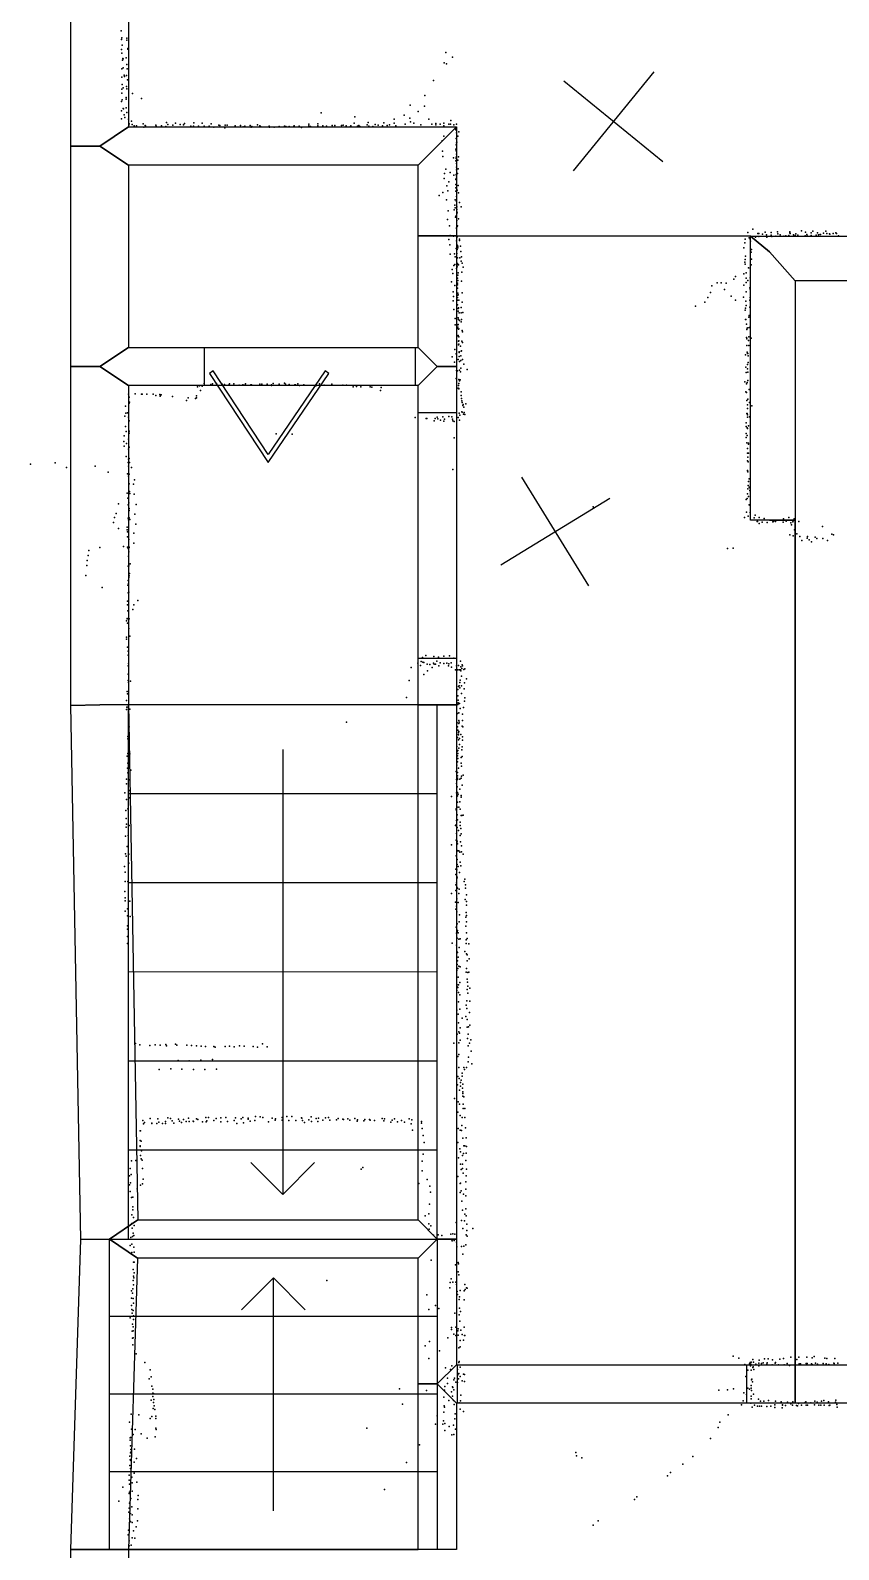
# Model space of a CAD drawing. Header units: millimetres. Extents: x 2474 to 15491, y -22850 to -4865.
# Drawn here: x 6747 to 9280, y -14388 to -9627 of the extents above; entities that cross this region are included whole.
import ezdxf

# ---------------------------------------------------------------- set-up
doc = ezdxf.new("R2010")
doc.units = ezdxf.units.MM
for name, color, linetype in [('DOORS', 7, 'Continuous'), ('P', 9, 'Continuous'), ('PANOS', 10, 'Continuous'), ('ROOMS', 1, 'Continuous'), ('STRUCTS', 4, 'Continuous'), ('WALLS', 3, 'Continuous')]:
    doc.layers.add(name, color=color, linetype=linetype)

# ---------------------------------------------------------------- blocks, each defined once
blk = doc.blocks.new('6-Fold_45')
for points in [[(-448.711, 30.7003), (-185.69, 430.228)], [(-185.69, 430.228), (86.3057, 31.1105), (69.7786, 19.8475)], [(-185.403, 394.293), (-432.006, 19.7029), (-448.711, 30.7003)], [(69.7786, 19.8475), (-185.403, 394.293)]]:
    blk.add_lwpolyline(points)

msp = doc.modelspace()

# ---------------------------------------------------------------- linework, layer by layer
at = {"layer": 'DOORS'}
for points in [[(7952.2, -10740.3), (7292.2, -10740.3), (7292.2, -10620.3), (7952.2, -10620.3), (7952.2, -10740.3)], [(7961.9, -11595), (7961.9, -10824.9), (8081.9, -10824.9), (8081.9, -11595), (7961.9, -11595)], [(8991, -13928.8), (8085.7, -13928.8), (8085.7, -13808.8), (8991, -13808.8), (8991, -13928.8)]]:
    msp.add_lwpolyline(points, dxfattribs=at)
at = {"layer": 'P'}
for p in [(7031, -9628), (7033, -9656), (7034, -9650), (7049, -9651), (7049, -9658), (7032, -9687), (7034, -9698), (7035, -9673), (7052, -9684), (7052, -9686), (8049, -9696), (8070, -9711), (7034, -9747), (7036, -9720), (7037, -9715), (7038, -9716), (7038, -9744), (7047, -9713), (7049, -9734), (7050, -9748), (8044, -9729), (8051, -9732), (7034, -9774), (7035, -9797), (7038, -9807), (7041, -9767), (7042, -9772), (7048, -9768), (7048, -9803), (7051, -9782), (8010, -9784), (7033, -9850), (7034, -9811), (7034, -9824), (7035, -9845), (7047, -9837), (7047, -9843), (7049, -9810), (7067, -9825), (7095, -9840), (7983, -9831), (7033, -9879), (7038, -9872), (7039, -9873), (7041, -9892), (7043, -9900), (7047, -9870), (7049, -9884), (7658, -9885), (7764, -9898), (7918, -9893), (7936, -9902), (7937, -9861), (7962, -9881), (7982, -9864), (7033, -9904), (7054, -9905), (7055, -9924), (7056, -9920), (7064, -9912), (7066, -9922), (7072, -9926), (7079, -9926), (7100, -9920), (7102, -9930), (7107, -9925), (7108, -9926), (7140, -9924), (7141, -9927), (7158, -9926), (7171, -9928), (7174, -9916), (7178, -9922), (7193, -9924), (7202, -9918), (7216, -9922), (7227, -9923), (7230, -9919), (7250, -9927), (7258, -9927), (7259, -9917), (7274, -9927), (7285, -9918), (7291, -9927), (7307, -9927), (7313, -9920), (7322, -9930), (7337, -9924), (7341, -9925), (7356, -9932), (7357, -9924), (7364, -9924), (7389, -9926), (7389, -9927), (7405, -9925), (7414, -9929), (7419, -9927), (7436, -9925), (7439, -9930), (7441, -9928), (7459, -9923), (7466, -9926), (7468, -9928), (7495, -9927), (7496, -9930), (7511, -9930), (7527, -9928), (7543, -9927), (7547, -9928), (7558, -9928), (7573, -9927), (7574, -9926), (7589, -9927), (7596, -9931), (7619, -9921), (7619, -9926), (7625, -9928), (7648, -9920), (7648, -9926), (7649, -9929), (7663, -9926), (7675, -9927), (7693, -9925), (7701, -9925), (7722, -9925), (7727, -9924), (7736, -9926), (7750, -9928), (7751, -9926), (7762, -9918), (7772, -9927), (7776, -9925), (7779, -9928), (7802, -9923), (7805, -9916), (7807, -9927), (7820, -9928), (7827, -9922), (7837, -9924), (7850, -9926), (7854, -9917), (7865, -9925), (7872, -9923), (7887, -9905), (7887, -9918), (7892, -9926), (7921, -9921), (7938, -9914), (7949, -9918), (7970, -9923), (7996, -9905), (8005, -9921), (8017, -9919), (8017, -9923), (8031, -9921), (8042, -9918), (8042, -9926), (8058, -9921), (8063, -9921), (8064, -9909), (8074, -9923), (8078, -9936), (8080, -9938), (8081, -9940), (8082, -9921), (8082, -9948), (8089, -9945), (8037, -9973), (8042, -9959), (8081, -9966), (8081, -9966), (8081, -9986), (8082, -9979), (8083, -9977), (8086, -9959), (8038, -10006), (8039, -10022), (8073, -10026), (8080, -9999), (8080, -10036), (8081, -10003), (8081, -10024), (8081, -10029), (8082, -10007), (8082, -10015), (8082, -10044), (8086, -10034), (8088, -10023), (8044, -10091), (8045, -10075), (8049, -10062), (8062, -10072), (8074, -10081), (8081, -10079), (8081, -10091), (8082, -10056), (8082, -10064), (8082, -10083), (8083, -10062), (8085, -10075), (8087, -10061), (8039, -10135), (8052, -10114), (8055, -10130), (8058, -10102), (8080, -10094), (8080, -10110), (8080, -10120), (8080, -10131), (8082, -10131), (8084, -10128), (8087, -10113), (8088, -10136), (8028, -10144), (8051, -10158), (8077, -10175), (8078, -10158), (8078, -10183), (8082, -10148), (8082, -10161), (8082, -10163), (8083, -10180), (8083, -10188), (8092, -10166), (8097, -10180), (8054, -10220), (8056, -10192), (8075, -10189), (8079, -10212), (8080, -10209), (8083, -10196), (8083, -10223), (8084, -10199), (8088, -10218), (8058, -10282), (8060, -10239), (8062, -10270), (8073, -10272), (8082, -10246), (8082, -10248), (8083, -10276), (8084, -10242), (8084, -10273), (8085, -10239), (8092, -10281), (8987, -10281), (8995, -10260), (8999, -10277), (9002, -10281), (9011, -10250), (9019, -10275), (9026, -10264), (9030, -10264), (9030, -10273), (9041, -10266), (9049, -10259), (9054, -10268), (9055, -10275), (9068, -10260), (9068, -10269), (9070, -10273), (9083, -10272), (9088, -10258), (9089, -10265), (9096, -10268), (9108, -10272), (9114, -10271), (9124, -10270), (9127, -10258), (9127, -10261), (9128, -10264), (9138, -10268), (9143, -10270), (9145, -10265), (9152, -10269), (9163, -10255), (9175, -10271), (9176, -10259), (9180, -10267), (9181, -10271), (9194, -10261), (9194, -10270), (9199, -10256), (9209, -10269), (9213, -10261), (9216, -10268), (9222, -10267), (9223, -10267), (9232, -10262), (9239, -10256), (9243, -10264), (9251, -10265), (9252, -10266), (9262, -10264), (9271, -10261), (9273, -10264), (9279, -10271), (8061, -10299), (8062, -10328), (8076, -10327), (8081, -10311), (8082, -10287), (8083, -10326), (8084, -10300), (8084, -10314), (8086, -10303), (8086, -10308), (8092, -10285), (8095, -10303), (8096, -10320), (8983, -10308), (8986, -10293), (9003, -10288), (9005, -10322), (9007, -10314), (8069, -10376), (8074, -10364), (8077, -10361), (8078, -10337), (8082, -10373), (8084, -10368), (8085, -10340), (8085, -10357), (8086, -10362), (8088, -10362), (8093, -10340), (8097, -10350), (8098, -10337), (8100, -10356), (8103, -10369), (8986, -10353), (8987, -10345), (8987, -10360), (8988, -10335), (8997, -10371), (9002, -10372), (9005, -10362), (9007, -10344), (8067, -10415), (8071, -10389), (8077, -10426), (8085, -10404), (8085, -10411), (8085, -10419), (8085, -10424), (8086, -10394), (8086, -10411), (8087, -10387), (8098, -10413), (8099, -10385), (8899, -10418), (8912, -10418), (8927, -10419), (8951, -10407), (8956, -10398), (8982, -10390), (8982, -10425), (8990, -10387), (8990, -10403), (8990, -10417), (8995, -10411), (9002, -10402), (8072, -10446), (8073, -10461), (8085, -10435), (8085, -10464), (8085, -10472), (8086, -10450), (8086, -10457), (8087, -10456), (8089, -10472), (8100, -10449), (8870, -10464), (8878, -10448), (8882, -10427), (8922, -10439), (8943, -10460), (8956, -10472), (8981, -10463), (8990, -10446), (9001, -10434), (9001, -10472), (9002, -10438), (9002, -10464), (8072, -10474), (8074, -10502), (8085, -10487), (8087, -10499), (8087, -10507), (8088, -10496), (8088, -10498), (8091, -10512), (8097, -10495), (8097, -10512), (8100, -10479), (8102, -10511), (8831, -10491), (8860, -10479), (8987, -10504), (8988, -10497), (8989, -10476), (8990, -10489), (8999, -10520), (9001, -10494), (8078, -10530), (8078, -10550), (8084, -10560), (8086, -10550), (8086, -10557), (8087, -10528), (8087, -10549), (8088, -10533), (8088, -10563), (8089, -10562), (8092, -10536), (8097, -10540), (8098, -10533), (8100, -10567), (8988, -10533), (8989, -10533), (8991, -10548), (8992, -10564), (8993, -10560), (8995, -10559), (8998, -10526), (9000, -10558), (8083, -10586), (8087, -10583), (8088, -10601), (8088, -10612), (8089, -10600), (8089, -10610), (8090, -10587), (8099, -10601), (8101, -10572), (8101, -10605), (8991, -10589), (8992, -10594), (8992, -10615), (8997, -10599), (8998, -10587), (8998, -10614), (9005, -10592), (8069, -10650), (8077, -10627), (8081, -10641), (8087, -10658), (8091, -10634), (8091, -10636), (8091, -10649), (8095, -10617), (8096, -10647), (8096, -10662), (8097, -10632), (8098, -10631), (8101, -10658), (8988, -10644), (8993, -10635), (8994, -10640), (8995, -10640), (8996, -10647), (8076, -10667), (8082, -10693), (8085, -10694), (8092, -10665), (8092, -10692), (8095, -10697), (8096, -10686), (8105, -10673), (8116, -10690), (8989, -10682), (8990, -10699), (8994, -10674), (8994, -10688), (8995, -10698), (8996, -10668), (7271, -10744), (7277, -10741), (7280, -10756), (7285, -10742), (7291, -10734), (7312, -10737), (7318, -10735), (7330, -10734), (7348, -10736), (7355, -10737), (7370, -10737), (7371, -10735), (7385, -10735), (7401, -10739), (7413, -10738), (7417, -10739), (7421, -10735), (7438, -10738), (7440, -10738), (7466, -10736), (7472, -10736), (7489, -10736), (7502, -10738), (7502, -10740), (7508, -10734), (7527, -10736), (7543, -10733), (7546, -10736), (7558, -10737), (7576, -10738), (7578, -10738), (7585, -10735), (7590, -10740), (7604, -10738), (7641, -10741), (7653, -10735), (7668, -10739), (7692, -10736), (7726, -10739), (7738, -10739), (7758, -10744), (7769, -10743), (7782, -10744), (7812, -10744), (7817, -10745), (7844, -10756), (7846, -10746), (8081, -10718), (8087, -10748), (8088, -10740), (8089, -10749), (8090, -10721), (8090, -10734), (8090, -10750), (8092, -10725), (8094, -10722), (8986, -10728), (8991, -10735), (8993, -10730), (8995, -10724), (8999, -10752), (7045, -10805), (7054, -10767), (7056, -10776), (7057, -10795), (7058, -10792), (7075, -10766), (7095, -10767), (7097, -10767), (7112, -10767), (7132, -10767), (7140, -10771), (7153, -10768), (7154, -10773), (7157, -10769), (7192, -10774), (7236, -10787), (7241, -10779), (7264, -10781), (7267, -10772), (7268, -10778), (8097, -10760), (8097, -10771), (8098, -10781), (8099, -10788), (8100, -10793), (8102, -10802), (8103, -10799), (8111, -10797), (8989, -10760), (8991, -10762), (8992, -10787), (8994, -10800), (8995, -10783), (9000, -10793), (9008, -10804), (7043, -10836), (7046, -10827), (7051, -10825), (7054, -10839), (7056, -10851), (7953, -10840), (7987, -10843), (7989, -10843), (8012, -10851), (8015, -10843), (8022, -10839), (8024, -10844), (8032, -10848), (8039, -10838), (8043, -10852), (8045, -10845), (8058, -10837), (8068, -10838), (8070, -10845), (8071, -10851), (8075, -10853), (8087, -10840), (8091, -10827), (8092, -10848), (8093, -10833), (8099, -10822), (8100, -10823), (8104, -10830), (8105, -10808), (8106, -10824), (8108, -10831), (8992, -10828), (8993, -10828), (8994, -10812), (8994, -10832), (8994, -10839), (9000, -10838), (7041, -10898), (7045, -10868), (7047, -10884), (7056, -10883), (7057, -10889), (7517, -10891), (7567, -10892), (8990, -10857), (8990, -10868), (8990, -10890), (8993, -10872), (8993, -10896), (8994, -10875), (8997, -10866), (7040, -10915), (7041, -10930), (7048, -10922), (7054, -10908), (7054, -10939), (7056, -10933), (8075, -10904), (8990, -10903), (8992, -10920), (8994, -10937), (8997, -10921), (8997, -10924), (6747, -10986), (6825, -10982), (6860, -10997), (6950, -10993), (7047, -10962), (7053, -10981), (7054, -10971), (7054, -10993), (7057, -10969), (7058, -10981), (7064, -10997), (8994, -10952), (8994, -10976), (8995, -10964), (8996, -10979), (8997, -10952), (6991, -11011), (7051, -11017), (7054, -11024), (7056, -11018), (7073, -11035), (8071, -11003), (8994, -11006), (8994, -11007), (8995, -11010), (8997, -11041), (8999, -11032), (7050, -11077), (7056, -11048), (7058, -11072), (7059, -11078), (7070, -11049), (7072, -11080), (8994, -11079), (8995, -11064), (8996, -11053), (8997, -11088), (8999, -11058), (9001, -11060), (9001, -11069), (7023, -11111), (7052, -11093), (7053, -11114), (7055, -11108), (7056, -11125), (7056, -11132), (7078, -11113), (8510, -11120), (8990, -11097), (8991, -11137), (8993, -11094), (8999, -11114), (9002, -11116), (9002, -11138), (7007, -11169), (7011, -11154), (7016, -11141), (7050, -11184), (7053, -11156), (7054, -11161), (7057, -11155), (7059, -11160), (7074, -11143), (7077, -11174), (8985, -11154), (8996, -11149), (9015, -11155), (9018, -11146), (9024, -11166), (9025, -11166), (9031, -11153), (9031, -11172), (9040, -11168), (9046, -11157), (9046, -11161), (9056, -11169), (9073, -11167), (9075, -11166), (9082, -11166), (9106, -11168), (9107, -11158), (9115, -11165), (9124, -11154), (9130, -11170), (9132, -11176), (9136, -11167), (9138, -11163), (9140, -11158), (9155, -11166), (9229, -11182), (7023, -11188), (7050, -11192), (7051, -11198), (7051, -11214), (7055, -11222), (7071, -11203), (7071, -11234), (9127, -11208), (9137, -11211), (9141, -11192), (9149, -11205), (9158, -11213), (9164, -11226), (9181, -11218), (9182, -11213), (9187, -11223), (9195, -11230), (9206, -11215), (9211, -11219), (9230, -11219), (9245, -11226), (9258, -11206), (9264, -11208), (6928, -11273), (6930, -11257), (6965, -11248), (7039, -11244), (7051, -11246), (7053, -11251), (7054, -11275), (7054, -11276), (7055, -11261), (7056, -11246), (7057, -11248), (8931, -11251), (8949, -11250), (6924, -11304), (6925, -11288), (7053, -11306), (7055, -11300), (7055, -11305), (7058, -11329), (7060, -11299), (6921, -11335), (6972, -11373), (7052, -11366), (7053, -11351), (7054, -11360), (7055, -11342), (7056, -11336), (7051, -11416), (7053, -11390), (7055, -11387), (7084, -11414), (7050, -11470), (7050, -11471), (7051, -11427), (7052, -11446), (7056, -11471), (7068, -11442), (7071, -11427), (7048, -11477), (7051, -11485), (7055, -11501), (7048, -11529), (7048, -11535), (7051, -11560), (7059, -11525), (7053, -11572), (7053, -11585), (7054, -11611), (7961, -11610), (7971, -11605), (7976, -11592), (7977, -11607), (7980, -11608), (7986, -11586), (7990, -11613), (7999, -11614), (8010, -11610), (8011, -11589), (8012, -11613), (8016, -11613), (8021, -11604), (8026, -11591), (8031, -11609), (8042, -11611), (8043, -11588), (8052, -11610), (8058, -11612), (8060, -11587), (8065, -11609), (8074, -11594), (8095, -11604), (8100, -11615), (7053, -11618), (7053, -11644), (7053, -11664), (7934, -11664), (7940, -11624), (7969, -11617), (7980, -11645), (7991, -11634), (8006, -11624), (8027, -11618), (8057, -11618), (8067, -11622), (8079, -11631), (8082, -11618), (8086, -11631), (8088, -11617), (8092, -11631), (8094, -11663), (8095, -11631), (8096, -11621), (8096, -11634), (8098, -11651), (8099, -11627), (8101, -11618), (8105, -11630), (8108, -11628), (8114, -11659), (7050, -11699), (7051, -11706), (7054, -11671), (7061, -11666), (8086, -11692), (8088, -11683), (8091, -11681), (8093, -11671), (8093, -11687), (8098, -11681), (8098, -11705), (8106, -11690), (8107, -11672), (7048, -11727), (7048, -11755), (7049, -11748), (7059, -11754), (7926, -11718), (8086, -11712), (8086, -11739), (8087, -11726), (8087, -11734), (8091, -11736), (8092, -11736), (8094, -11752), (8104, -11749), (8107, -11729), (8108, -11719), (7054, -11802), (7055, -11780), (7738, -11795), (8084, -11797), (8085, -11768), (8090, -11766), (8090, -11790), (8090, -11799), (8091, -11795), (8101, -11770), (8101, -11790), (7052, -11840), (7052, -11847), (7056, -11809), (8083, -11834), (8085, -11809), (8085, -11843), (8086, -11820), (8088, -11828), (8088, -11835), (8088, -11850), (8090, -11824), (8092, -11846), (8096, -11834), (8100, -11807), (8101, -11841), (8101, -11851), (8102, -11810), (7050, -11901), (7052, -11893), (7056, -11868), (7059, -11894), (8083, -11871), (8084, -11886), (8085, -11900), (8086, -11884), (8086, -11893), (8089, -11876), (8092, -11865), (8099, -11882), (8100, -11872), (8100, -11902), (7051, -11939), (7052, -11923), (7062, -11945), (8081, -11949), (8083, -11930), (8085, -11919), (8086, -11909), (8088, -11939), (8097, -11906), (8097, -11923), (8098, -11933), (7048, -11973), (7048, -11988), (7052, -11954), (7058, -11976), (8082, -11975), (8082, -11987), (8084, -11997), (8085, -11953), (8085, -11963), (8085, -11970), (8085, -11974), (8093, -11973), (8097, -11970), (8098, -11964), (8100, -11992), (8103, -11961), (7043, -12016), (7048, -12037), (7056, -12009), (7057, -12032), (8067, -12028), (8082, -12016), (8083, -12028), (8085, -12015), (8085, -12026), (8087, -12021), (8093, -12005), (8097, -12025), (8097, -12030), (7046, -12072), (7052, -12066), (8081, -12066), (8081, -12070), (8084, -12061), (8084, -12085), (8085, -12046), (8089, -12061), (8093, -12045), (8094, -12067), (8097, -12087), (8099, -12087), (8103, -12086), (7047, -12097), (7047, -12124), (7048, -12114), (7056, -12119), (8079, -12119), (8081, -12117), (8082, -12103), (8084, -12125), (8085, -12101), (8088, -12134), (8094, -12108), (8094, -12119), (8096, -12128), (7045, -12152), (7050, -12185), (7053, -12150), (8067, -12179), (8081, -12165), (8082, -12144), (8083, -12166), (8084, -12170), (8085, -12176), (8094, -12150), (8095, -12170), (8097, -12145), (8098, -12182), (7045, -12207), (7047, -12215), (7055, -12209), (8081, -12214), (8083, -12196), (8084, -12225), (8086, -12198), (8089, -12198), (8093, -12202), (8094, -12234), (8098, -12201), (8103, -12208), (7042, -12247), (7044, -12265), (7055, -12237), (8080, -12255), (8080, -12272), (8083, -12258), (8083, -12278), (8084, -12241), (8087, -12247), (8092, -12266), (8096, -12245), (7043, -12325), (7044, -12294), (7052, -12294), (8080, -12305), (8080, -12322), (8082, -12298), (8083, -12312), (8084, -12283), (8085, -12315), (8091, -12318), (8106, -12294), (8108, -12287), (8110, -12305), (8110, -12315), (7044, -12345), (7044, -12355), (7059, -12356), (8067, -12332), (8079, -12359), (8082, -12371), (8083, -12349), (8087, -12360), (8089, -12332), (8109, -12351), (8113, -12357), (8113, -12368), (8114, -12336), (7044, -12387), (7051, -12380), (7051, -12402), (7060, -12404), (8080, -12381), (8083, -12389), (8091, -12421), (8092, -12399), (8111, -12406), (8112, -12391), (8114, -12401), (8114, -12421), (7051, -12433), (7051, -12444), (7051, -12467), (8081, -12437), (8082, -12456), (8084, -12427), (8084, -12451), (8084, -12472), (8085, -12448), (8087, -12455), (8111, -12434), (8113, -12455), (8116, -12473), (7051, -12488), (8069, -12487), (8082, -12494), (8083, -12514), (8085, -12517), (8090, -12475), (8091, -12501), (8094, -12474), (8108, -12513), (8112, -12477), (8112, -12488), (8113, -12521), (8121, -12490), (8084, -12554), (8085, -12543), (8086, -12567), (8087, -12531), (8089, -12560), (8094, -12562), (8113, -12567), (8116, -12524), (8116, -12543), (8122, -12537), (8083, -12573), (8087, -12594), (8093, -12611), (8112, -12578), (8116, -12600), (8117, -12610), (8118, -12579), (8121, -12578), (8083, -12636), (8084, -12624), (8086, -12626), (8087, -12618), (8088, -12618), (8088, -12642), (8093, -12649), (8116, -12633), (8118, -12622), (8118, -12644), (8124, -12628), (8083, -12697), (8087, -12710), (8088, -12671), (8093, -12694), (8112, -12682), (8115, -12668), (8115, -12692), (8123, -12705), (8124, -12669), (8088, -12737), (8094, -12753), (8100, -12722), (8111, -12717), (8116, -12727), (8116, -12751), (8120, -12750), (8124, -12744), (7076, -12802), (7090, -12806), (7138, -12806), (7171, -12805), (7202, -12804), (7474, -12803), (8074, -12801), (8084, -12773), (8089, -12765), (8090, -12800), (8092, -12769), (8094, -12791), (8117, -12786), (8119, -12773), (8123, -12801), (8127, -12790), (7121, -12808), (7154, -12807), (7174, -12809), (7206, -12807), (7237, -12807), (7252, -12808), (7267, -12809), (7281, -12854), (7282, -12810), (7296, -12811), (7318, -12852), (7322, -12811), (7326, -12813), (7357, -12811), (7371, -12810), (7386, -12812), (7402, -12809), (7417, -12810), (7445, -12811), (7459, -12813), (7489, -12812), (8086, -12843), (8090, -12836), (8119, -12809), (8120, -12845), (8128, -12826), (7151, -12883), (7187, -12881), (7210, -12855), (7222, -12882), (7244, -12856), (7258, -12883), (7294, -12883), (7330, -12882), (8089, -12877), (8100, -12895), (8105, -12877), (8107, -12883), (8114, -12877), (8119, -12859), (8130, -12866), (8085, -12931), (8086, -12905), (8091, -12912), (8092, -12948), (8095, -12924), (8095, -12936), (8097, -12917), (8100, -12904), (8101, -12942), (8102, -12929), (8076, -12974), (8087, -12985), (8092, -12992), (8102, -12953), (8102, -12959), (8102, -12967), (8103, -12992), (8105, -12969), (7099, -13043), (7122, -13037), (7146, -13038), (7178, -13035), (7186, -13037), (7191, -13044), (7211, -13039), (7227, -13040), (7242, -13036), (7267, -13038), (7272, -13040), (7297, -13034), (7300, -13044), (7305, -13034), (7322, -13043), (7329, -13037), (7344, -13035), (7359, -13034), (7386, -13043), (7390, -13035), (7407, -13038), (7413, -13034), (7429, -13036), (7429, -13039), (7450, -13043), (7452, -13031), (7467, -13032), (7475, -13034), (7505, -13036), (7514, -13042), (7515, -13038), (7536, -13034), (7536, -13042), (7551, -13031), (7557, -13043), (7566, -13031), (7579, -13043), (7597, -13035), (7598, -13036), (7600, -13043), (7620, -13041), (7627, -13032), (7642, -13037), (7650, -13036), (7663, -13042), (7672, -13035), (7681, -13034), (7685, -13042), (7706, -13041), (7711, -13037), (7726, -13039), (7728, -13040), (7742, -13038), (7748, -13042), (7764, -13037), (7772, -13041), (7792, -13044), (7795, -13040), (7810, -13040), (7812, -13042), (7825, -13043), (7849, -13037), (7855, -13044), (7857, -13038), (7881, -13042), (7888, -13038), (7910, -13043), (7934, -13038), (7942, -13041), (8086, -13017), (8094, -13027), (8100, -13034), (8103, -13005), (8108, -13005), (8108, -13034), (7091, -13075), (7092, -13075), (7101, -13054), (7105, -13049), (7128, -13051), (7128, -13052), (7143, -13053), (7149, -13048), (7161, -13053), (7170, -13046), (7170, -13053), (7196, -13051), (7214, -13045), (7221, -13049), (7235, -13046), (7245, -13046), (7257, -13045), (7258, -13046), (7286, -13047), (7298, -13047), (7344, -13047), (7365, -13046), (7394, -13053), (7415, -13050), (7436, -13045), (7493, -13047), (7606, -13049), (7628, -13046), (7648, -13046), (7771, -13045), (7876, -13048), (7897, -13047), (7919, -13048), (7940, -13054), (7944, -13073), (7972, -13046), (7972, -13051), (7975, -13068), (7978, -13090), (8087, -13068), (8094, -13073), (8098, -13074), (8099, -13059), (8110, -13066), (7091, -13106), (7091, -13122), (7091, -13125), (7094, -13108), (7095, -13138), (7981, -13112), (8086, -13112), (8093, -13132), (8102, -13098), (8105, -13123), (8108, -13123), (8112, -13097), (8113, -13125), (7064, -13169), (7077, -13168), (7092, -13153), (7094, -13163), (7097, -13167), (7975, -13171), (7978, -13149), (8088, -13160), (8095, -13141), (8095, -13180), (8101, -13153), (8101, -13180), (8104, -13147), (8111, -13168), (8112, -13146), (7058, -13216), (7060, -13194), (7063, -13212), (7098, -13194), (7100, -13227), (7783, -13196), (7789, -13190), (7975, -13201), (7990, -13228), (8086, -13219), (8097, -13197), (8101, -13194), (8103, -13208), (8111, -13235), (8112, -13216), (8113, -13196), (7058, -13245), (7060, -13266), (7061, -13238), (7082, -13257), (7092, -13246), (7098, -13242), (7964, -13241), (7999, -13249), (8001, -13268), (8094, -13241), (8094, -13269), (8095, -13240), (8097, -13264), (8104, -13274), (8111, -13258), (8111, -13279), (7064, -13284), (7068, -13283), (7068, -13314), (7068, -13323), (7998, -13305), (8099, -13296), (8101, -13324), (8111, -13320), (7065, -13339), (7065, -13366), (7070, -13347), (7072, -13372), (7984, -13342), (7995, -13367), (7996, -13336), (8002, -13373), (8081, -13363), (8098, -13356), (8107, -13358), (8108, -13337), (8112, -13342), (8115, -13368), (7062, -13410), (7066, -13381), (7067, -13407), (7069, -13396), (7071, -13404), (7997, -13384), (8010, -13402), (8025, -13401), (8036, -13404), (8064, -13399), (8067, -13416), (8069, -13420), (8071, -13398), (8075, -13419), (8077, -13399), (8082, -13424), (8102, -13382), (8112, -13401), (8115, -13388), (8116, -13406), (8133, -13382), (7060, -13435), (7065, -13431), (7065, -13457), (7071, -13440), (7072, -13456), (8083, -13439), (8098, -13438), (8102, -13462), (8105, -13437), (8111, -13433), (7069, -13510), (7070, -13487), (7072, -13487), (7072, -13520), (8003, -13481), (8079, -13495), (8087, -13488), (8087, -13517), (8088, -13492), (7069, -13545), (7070, -13531), (7070, -13558), (7071, -13536), (7676, -13544), (8061, -13568), (8062, -13551), (8065, -13539), (8071, -13550), (8080, -13550), (8082, -13557), (8090, -13527), (8108, -13557), (8113, -13567), (7064, -13577), (7064, -13600), (7067, -13584), (7068, -13571), (7069, -13601), (7070, -13616), (7989, -13589), (8084, -13579), (8085, -13588), (8091, -13604), (8092, -13596), (8094, -13576), (8106, -13577), (8106, -13605), (8109, -13573), (8116, -13569), (7060, -13661), (7064, -13623), (7065, -13635), (7066, -13647), (7069, -13639), (7070, -13655), (7995, -13635), (8016, -13623), (8027, -13632), (8077, -13647), (8091, -13652), (8092, -13631), (8095, -13642), (7066, -13703), (7067, -13681), (7069, -13690), (7069, -13702), (7070, -13667), (8066, -13698), (8067, -13692), (8080, -13691), (8086, -13702), (8087, -13696), (8093, -13672), (8096, -13700), (8106, -13691), (7067, -13725), (7068, -13746), (7069, -13724), (7984, -13749), (7998, -13736), (8055, -13724), (8074, -13713), (8080, -13717), (8087, -13716), (8090, -13755), (8094, -13733), (8094, -13752), (8100, -13714), (8104, -13732), (8107, -13717), (8108, -13717), (7078, -13774), (7106, -13802), (7996, -13789), (8029, -13765), (8090, -13801), (8091, -13798), (8949, -13782), (8967, -13788), (9000, -13806), (9002, -13801), (9006, -13800), (9011, -13792), (9013, -13800), (9030, -13804), (9031, -13794), (9038, -13805), (9043, -13803), (9047, -13790), (9056, -13803), (9059, -13790), (9072, -13793), (9081, -13804), (9082, -13802), (9095, -13791), (9107, -13789), (9118, -13805), (9130, -13785), (9149, -13792), (9155, -13785), (9156, -13806), (9160, -13806), (9178, -13805), (9180, -13785), (9181, -13805), (9195, -13806), (9197, -13787), (9203, -13783), (9207, -13804), (9231, -13805), (9236, -13788), (9241, -13806), (9243, -13789), (9265, -13804), (9266, -13805), (9268, -13789), (9277, -13804), (7119, -13853), (7122, -13824), (7125, -13846), (8048, -13818), (8054, -13851), (8063, -13823), (8068, -13812), (8076, -13851), (8085, -13823), (8086, -13840), (8088, -13853), (8090, -13836), (8094, -13816), (8094, -13845), (8104, -13838), (8107, -13839), (8986, -13808), (8989, -13845), (8995, -13826), (9003, -13812), (9004, -13807), (9005, -13826), (9008, -13854), (9011, -13817), (9012, -13815), (9014, -13823), (9020, -13807), (9029, -13812), (9055, -13807), (9071, -13809), (9091, -13809), (9109, -13809), (9126, -13811), (9143, -13808), (9143, -13810), (9197, -13808), (9213, -13807), (9249, -13808), (7128, -13876), (7131, -13885), (7131, -13898), (7133, -13899), (7904, -13884), (7988, -13889), (8045, -13888), (8046, -13877), (8054, -13867), (8067, -13893), (8070, -13878), (8071, -13880), (8074, -13856), (8074, -13887), (8080, -13863), (8085, -13864), (8100, -13859), (8107, -13861), (8904, -13888), (8931, -13887), (8950, -13884), (8983, -13897), (8995, -13882), (9000, -13885), (9005, -13882), (9006, -13874), (9007, -13856), (9007, -13889), (9010, -13862), (9013, -13901), (7125, -13919), (7131, -13908), (7132, -13946), (7133, -13927), (7134, -13917), (7135, -13937), (7137, -13949), (7913, -13932), (8043, -13910), (8044, -13937), (8045, -13941), (8058, -13921), (8070, -13907), (8073, -13921), (8075, -13933), (8091, -13928), (8094, -13948), (8095, -13922), (8096, -13904), (8975, -13934), (8980, -13922), (8991, -13902), (9004, -13929), (9006, -13907), (9006, -13915), (9009, -13941), (9016, -13935), (9025, -13938), (9028, -13916), (9032, -13938), (9035, -13923), (9038, -13938), (9045, -13923), (9055, -13939), (9060, -13921), (9067, -13938), (9080, -13934), (9080, -13942), (9082, -13923), (9099, -13925), (9103, -13944), (9104, -13934), (9104, -13935), (9113, -13936), (9119, -13926), (9130, -13931), (9135, -13935), (9136, -13925), (9148, -13936), (9151, -13937), (9154, -13930), (9163, -13935), (9175, -13927), (9177, -13925), (9178, -13935), (9182, -13935), (9192, -13928), (9204, -13934), (9205, -13923), (9212, -13926), (9218, -13935), (9224, -13935), (9226, -13923), (9233, -13921), (9234, -13935), (9248, -13925), (9250, -13936), (9252, -13935), (9270, -13926), (9271, -13919), (9274, -13933), (9275, -13941), (7058, -13988), (7063, -13963), (7087, -13966), (7122, -13977), (7128, -13971), (7140, -13970), (7140, -13977), (8016, -13995), (8022, -13969), (8039, -13995), (8041, -13984), (8042, -13957), (8046, -13993), (8077, -13978), (8078, -13962), (8104, -13955), (8907, -13988), (8933, -13965), (7060, -14038), (7061, -14036), (7064, -14010), (7066, -14011), (7069, -14027), (7075, -14011), (7094, -14025), (7113, -14039), (7138, -14034), (7140, -14007), (7141, -14011), (7801, -14007), (8046, -14015), (8059, -14002), (8068, -14028), (8073, -13998), (8074, -14027), (8079, -14010), (8082, -14010), (8878, -14040), (8902, -14005), (7060, -14045), (7061, -14063), (7061, -14085), (7062, -14074), (7063, -14081), (7064, -14092), (7073, -14073), (7966, -14059), (8456, -14084), (7059, -14095), (7059, -14124), (7060, -14107), (7061, -14134), (7062, -14109), (7072, -14114), (7079, -14102), (7925, -14115), (8458, -14094), (8475, -14100), (8791, -14120), (8823, -14096), (7056, -14170), (7057, -14155), (7058, -14183), (7065, -14161), (7066, -14179), (7072, -14148), (7081, -14177), (8743, -14157), (8753, -14146), (7037, -14192), (7057, -14212), (7058, -14208), (7062, -14228), (7066, -14205), (7084, -14231), (7085, -14218), (7857, -14199), (8640, -14231), (8647, -14222), (7024, -14236), (7055, -14270), (7056, -14258), (7058, -14242), (7061, -14275), (7065, -14254), (7066, -14279), (7084, -14260), (7054, -14327), (7058, -14291), (7058, -14303), (7061, -14300), (7066, -14303), (7070, -14329), (7078, -14316), (7083, -14298), (8510, -14311), (8526, -14298), (7053, -14342), (7056, -14360), (7057, -14376), (7063, -14374), (7066, -14351), (7074, -14352)]:
    msp.add_point(p, dxfattribs=at)
at = {"layer": 'PANOS'}
for points in [[(8700.3, -9757.2), (8447.9, -10067.5)], [(8729.2, -10038.5), (8419, -9786.1)], [(8496.6, -11367.9), (8287.2, -11027.1)], [(8221.5, -11302.2), (8562.3, -11092.8)]]:
    msp.add_lwpolyline(points, dxfattribs=at)
at = {"layer": 'ROOMS'}
for points in [[(7054.1, -8167.5), (7054.1, -9929.5), (8081.9, -9929.5), (8081.9, -10271.3), (9003, -10271.4), (11632.3, -10271.4), (11632.3, -5045.3), (8558.7, -5045.3), (8558.7, -6730.2), (7795.9, -6730.2), (7795.9, -6754.7), (7795.9, -7353.7), (8395.4, -7355), (8395.4, -8167.5), (7054.1, -8167.5)], [(7054.1, -10049.5), (7054.1, -10620.3), (7961.9, -10620.3), (7961.9, -10271.3), (7961.9, -10049.5), (7054.1, -10049.5)], [(8081.8, -13808.8), (9143.1, -13808.8), (9143, -11162), (9003, -11162), (9003, -10271.4), (8081.9, -10271.3), (8081.9, -10680.3), (8081.9, -11741), (8081.8, -13414.5), (8081.8, -13414.5), (8081.8, -13808.8)], [(11632.3, -13808.8), (11632.3, -10411.4), (9143, -10411.4), (9143, -11162), (9143.1, -13808.8), (10043.2, -13808.8), (11632.3, -13808.8)], [(7054.1, -10740.3), (7054.1, -11739.4), (7054.1, -11739.4), (7961.9, -11741), (7961.9, -10740.3), (7054.1, -10740.3)], [(7054.1, -11739.4), (7083.6, -13354.5), (7961.8, -13354.5), (7961.9, -11741), (7054.1, -11739.4)], [(7082.9, -13474.5), (7054.2, -14387.7), (7054.1, -14387.7), (7961.8, -14387.7), (7961.8, -13868.8), (7961.8, -13474.5), (7082.9, -13474.5)], [(11632.3, -16775.9), (11632.3, -13928.8), (10043.2, -13928.8), (9143.1, -13928.8), (8081.8, -13928.8), (8081.8, -14387.7), (7961.8, -14387.7), (7054.1, -14387.7), (7054.1, -16775.9), (8567.4, -16775.9), (11632.3, -16775.9)]]:
    msp.add_lwpolyline(points, close=True, dxfattribs=at)
at = {"layer": 'STRUCTS'}
for points in [[(8021.9, -11741), (7053.6, -11741)], [(7053.6, -11741), (7053.6, -13414.5)], [(8021.8, -13414.5), (8021.9, -11741)], [(7537.8, -11880.5), (7537.8, -12019.9)], [(8021.9, -12019.9), (7053.6, -12019.9)], [(7537.8, -12019.9), (7537.8, -12298.8)], [(8021.9, -12298.8), (7053.6, -12298.8)], [(7537.8, -12298.8), (7537.7, -12577.8)], [(8021.9, -12577.8), (7053.6, -12577.7)], [(7537.7, -12577.8), (7537.7, -12856.7)], [(8021.9, -12856.7), (7053.6, -12856.7)], [(7537.7, -12856.7), (7537.7, -13135.6)], [(8021.8, -13135.6), (7053.6, -13135.6)], [(7537.7, -13135.6), (7537.7, -13275)], [(7537.7, -13275), (7437.7, -13175)], [(7537.7, -13275), (7637.7, -13175)], [(6994.7, -13414.5), (8021.8, -13414.5)], [(6994.7, -14387.7), (6994.7, -13414.5)], [(7053.6, -13414.5), (8021.8, -13414.5)], [(8021.8, -13414.5), (8021.8, -14387.7)], [(7508.3, -13536.1), (7408.3, -13636.1)], [(7508.3, -13536.1), (7608.3, -13636.1)], [(7508.3, -13657.8), (7508.3, -13536.1)], [(8021.8, -13657.8), (6994.7, -13657.8)], [(7508.3, -13901.1), (7508.3, -13657.8)], [(8021.8, -13901.1), (6994.7, -13901.1)], [(7508.3, -14144.4), (7508.3, -13901.1)], [(8021.8, -14144.4), (6994.7, -14144.4)], [(7508.3, -14266), (7508.3, -14144.4)], [(8021.8, -14387.7), (6994.7, -14387.7)]]:
    msp.add_lwpolyline(points, dxfattribs=at)
at = {"layer": 'WALLS'}
for points in [[(6874.1, -9989.5), (6874.1, -8142.5), (6964.1, -8142.5), (7054.1, -8167.5), (7054.1, -9929.5), (6964.1, -9989.5), (6874.1, -9989.5)], [(7961.9, -10049.5), (7054.1, -10049.5), (6964.1, -9989.5), (7054.1, -9929.5), (8081.9, -9929.5), (8021.9, -9989.5), (7961.9, -10049.5)], [(7961.9, -10271.3), (7961.9, -10049.5), (8021.9, -9989.5), (8081.9, -9929.5), (8081.9, -10271.3), (8021.9, -10271.3), (7961.9, -10271.3)], [(6874.1, -10680.3), (6874.1, -9989.5), (6964.1, -9989.5), (7054.1, -10049.5), (7054.1, -10620.3), (6964.1, -10680.3), (6874.1, -10680.3)], [(7961.9, -10620.3), (7961.9, -10271.3), (8021.9, -10271.3), (8081.9, -10271.3), (8081.9, -10680.3), (8021.9, -10680.3), (7961.9, -10620.3)], [(9063, -10321.4), (9003, -10271.4), (8081.9, -10271.3), (8021.9, -10271.3)], [(9143, -10411.4), (9143, -11162), (9063, -11162), (9003, -11162), (9003, -10271.4), (9063, -10321.4), (9143, -10411.4)], [(11632.3, -10411.4), (9143, -10411.4), (9063, -10321.4), (9003, -10271.4), (11632.3, -10271.4), (11722.3, -10321.4), (11632.3, -10411.4)], [(7961.9, -10740.3), (7054.1, -10740.3), (6964.1, -10680.3), (7054.1, -10620.3), (7961.9, -10620.3), (8021.9, -10680.3), (7961.9, -10740.3)], [(6874.1, -11742.7), (6874.1, -10680.3), (6964.1, -10680.3), (7054.1, -10740.3), (7054.1, -11739.4), (6964.1, -11741), (6874.1, -11742.7)], [(7961.9, -11741), (7961.9, -10740.3), (8021.9, -10680.3), (8081.9, -10680.3), (8081.9, -11741), (8021.9, -11741), (7961.9, -11741)], [(9063, -11162), (9143, -11162), (9143.1, -13808.8), (9143.1, -13868.8)], [(6904.7, -13416.1), (6874.1, -11742.7), (6964.1, -11741), (7054.1, -11739.4), (7083.6, -13354.5), (6994.7, -13414.5), (6904.7, -13416.1)], [(8021.9, -11741), (7961.9, -11741), (7054.1, -11739.4), (6964.1, -11741)], [(7961.8, -13354.5), (7961.9, -11741), (8021.9, -11741), (8081.9, -11741), (8081.8, -13414.5), (8021.8, -13414.5), (7961.8, -13354.5)], [(7961.8, -13474.5), (7082.9, -13474.5), (6994.7, -13414.5), (7083.6, -13354.5), (7961.8, -13354.5), (8021.8, -13414.5), (7961.8, -13474.5)], [(6874.1, -14387.7), (6904.6, -13416.1), (6994.7, -13414.5), (7082.9, -13474.5), (7054.2, -14387.7), (6964.1, -14387.7), (6874.1, -14387.7)], [(7961.8, -13868.8), (7961.8, -13474.5), (8021.8, -13414.5), (8081.8, -13414.5), (8081.8, -13808.8), (8021.8, -13868.8), (7961.8, -13868.8)], [(9143.1, -13928.8), (8081.8, -13928.8), (8021.8, -13868.8), (8081.8, -13808.8), (9143.1, -13808.8), (9143.1, -13868.8), (9143.1, -13928.8)], [(10043.2, -13928.8), (9143.1, -13928.8), (9143.1, -13868.8), (9143.1, -13808.8), (10043.2, -13808.8), (10043.2, -13868.8), (10043.2, -13928.8)], [(7961.8, -14387.7), (7961.8, -13868.8), (8021.8, -13868.8), (8081.8, -13928.8), (8081.8, -14387.7), (8021.8, -14387.7), (7961.8, -14387.7)], [(6874.1, -16845.9), (6874.1, -14387.7), (6964.1, -14387.7), (7054.1, -14387.7), (7054.1, -16775.9), (6964.1, -16845.9), (6874.1, -16845.9)], [(8021.8, -14387.7), (7961.8, -14387.7), (7054.1, -14387.7), (6964.1, -14387.7)]]:
    msp.add_lwpolyline(points, dxfattribs=at)

# ---------------------------------------------------------------- block references
at = {"layer": 'DOORS', "xscale": -0.7, "yscale": 0.7, "rotation": 180}
msp.add_blockref('6-Fold_45', (7622.2, -10680.3), dxfattribs=at)

doc.saveas('drawing.dxf')
